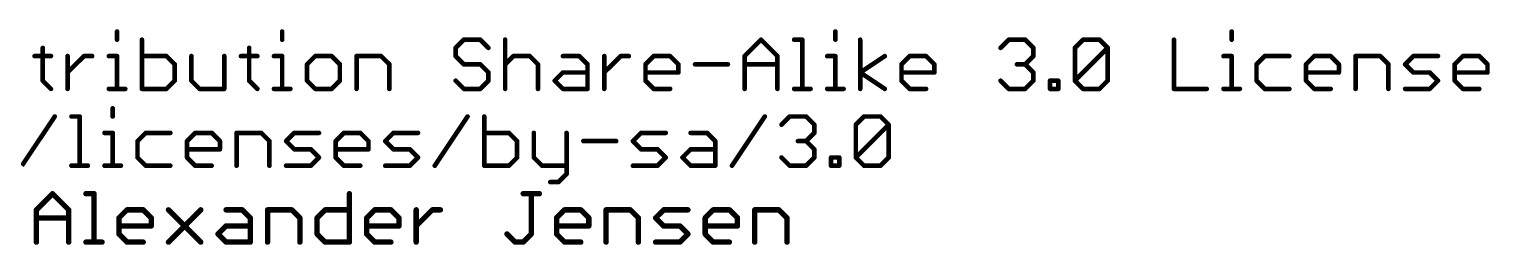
# Model space of a CAD drawing. Extents: x -43 to 64, y -8 to 16.
# Drawn here: x 15.66 to 63.93, y -7.62 to -0.49 of the extents above; entities that cross this region are included whole.
import ezdxf

# ---------------------------------------------------------------- set-up
doc = ezdxf.new("R2010")
doc.units = 0
doc.layers.add('27', color=253, linetype='CONTINUOUS')
doc.layers.add('48', color=253, linetype='CONTINUOUS')

msp = doc.modelspace()

# ---------------------------------------------------------------- linework, layer by layer
at = {"layer": '27', "const_width": 0.1524}
for points in [[(18.5607, -0.5656), (18.5607, -0.8368)], [(19.381, -0.8368), (19.381, -2.4638)], [(24.0179, -0.5656), (24.0179, -0.8368)], [(30.0208, -0.8368), (29.7497, -1.108)], [(30.5631, -0.8368), (30.0208, -0.8368)], [(30.8343, -1.108), (30.5631, -0.8368)], [(31.3868, -0.8368), (31.3868, -2.4638)], [(39.2997, -1.3791), (39.8421, -0.8368)], [(39.8421, -0.8368), (40.3844, -1.3791)], [(40.9369, -0.8368), (41.2081, -0.8368)], [(41.2081, -0.8368), (41.2081, -2.4638)], [(42.2995, -0.5656), (42.2995, -0.8368)], [(43.1198, -2.4638), (43.1198, -0.8368)], [(47.7584, -1.108), (48.0295, -0.8368)], [(48.0295, -0.8368), (48.5719, -0.8368)], [(48.5719, -0.8368), (48.843, -1.108)], [(50.2141, -1.108), (50.4853, -0.8368)], [(50.4853, -0.8368), (51.0276, -0.8368)], [(51.0276, -0.8368), (51.2988, -1.108)], [(53.4884, -0.8368), (53.4884, -2.4638)], [(55.3967, -0.5656), (55.3967, -0.8368)], [(15.8338, -1.3791), (16.3762, -1.3791)], [(16.105, -1.108), (16.105, -2.1926)], [(16.9253, -2.4638), (16.9253, -1.3791)], [(16.9253, -1.9215), (17.4676, -1.3791)], [(17.4676, -1.3791), (17.7388, -1.3791)], [(18.2896, -1.3791), (18.5607, -1.3791)], [(18.5607, -1.3791), (18.5607, -2.4638)], [(20.1945, -1.3791), (19.381, -1.3791)], [(20.4657, -1.6503), (20.1945, -1.3791)], [(21.0182, -1.3791), (21.0182, -2.1926)], [(22.1028, -2.4638), (22.1028, -1.3791)], [(22.6553, -1.3791), (23.1976, -1.3791)], [(22.9265, -1.108), (22.9265, -2.1926)], [(23.7467, -1.3791), (24.0179, -1.3791)], [(24.0179, -1.3791), (24.0179, -2.4638)], [(25.1093, -1.3791), (24.8382, -1.6503)], [(25.6517, -1.3791), (25.1093, -1.3791)], [(25.9228, -1.6503), (25.6517, -1.3791)], [(26.4753, -2.4638), (26.4753, -1.3791)], [(26.4753, -1.3791), (27.2888, -1.3791)], [(27.2888, -1.3791), (27.56, -1.6503)], [(29.7497, -1.108), (29.7497, -1.3791)], [(29.7497, -1.3791), (30.0208, -1.6503)], [(31.3868, -1.6503), (31.658, -1.3791)], [(31.658, -1.3791), (32.2003, -1.3791)], [(32.2003, -1.3791), (32.4715, -1.6503)], [(33.2951, -1.3791), (33.8375, -1.3791)], [(33.8375, -1.3791), (34.1086, -1.6503)], [(34.6611, -2.4638), (34.6611, -1.3791)], [(34.6611, -1.9215), (35.2035, -1.3791)], [(35.2035, -1.3791), (35.4746, -1.3791)], [(36.0254, -1.6503), (36.2966, -1.3791)], [(36.2966, -1.3791), (36.8389, -1.3791)], [(36.8389, -1.3791), (37.1101, -1.6503)], [(39.2997, -2.4638), (39.2997, -1.3791)], [(40.3844, -1.3791), (40.3844, -2.4638)], [(42.0283, -1.3791), (42.2995, -1.3791)], [(42.2995, -1.3791), (42.2995, -2.4638)], [(43.1198, -1.9215), (43.9333, -1.3791)], [(44.4841, -1.6503), (44.7552, -1.3791)], [(44.7552, -1.3791), (45.2976, -1.3791)], [(45.2976, -1.3791), (45.5687, -1.6503)], [(48.843, -1.3791), (48.5719, -1.6503)], [(48.843, -1.108), (48.843, -1.3791)], [(50.2141, -2.1926), (50.2141, -1.108)], [(50.2141, -2.1926), (51.2988, -1.108)], [(51.2988, -1.108), (51.2988, -2.1926)], [(55.1256, -1.3791), (55.3967, -1.3791)], [(55.3967, -1.3791), (55.3967, -2.4638)], [(56.4882, -1.3791), (56.217, -1.6503)], [(57.3017, -1.3791), (56.4882, -1.3791)], [(57.8542, -1.6503), (58.1253, -1.3791)], [(58.1253, -1.3791), (58.6677, -1.3791)], [(58.6677, -1.3791), (58.9388, -1.6503)], [(59.4913, -2.4638), (59.4913, -1.3791)], [(59.4913, -1.3791), (60.3048, -1.3791)], [(60.3048, -1.3791), (60.576, -1.6503)], [(61.1285, -1.6503), (61.3996, -1.3791)], [(61.3996, -1.3791), (62.2131, -1.3791)], [(62.7656, -1.6503), (63.0368, -1.3791)], [(63.0368, -1.3791), (63.5791, -1.3791)], [(63.5791, -1.3791), (63.8503, -1.6503)], [(20.4657, -2.1926), (20.4657, -1.6503)], [(24.8382, -1.6503), (24.8382, -2.1926)], [(25.9228, -2.1926), (25.9228, -1.6503)], [(27.56, -1.6503), (27.56, -2.4638)], [(30.0208, -1.6503), (30.5631, -1.6503)], [(30.5631, -1.6503), (30.8343, -1.9215)], [(30.8343, -1.9215), (30.8343, -2.1926)], [(32.4715, -1.6503), (32.4715, -2.4638)], [(33.024, -2.1926), (33.2951, -1.9215)], [(33.2951, -1.9215), (34.1086, -1.9215)], [(34.1086, -1.6503), (34.1086, -2.4638)], [(36.0254, -2.1926), (36.0254, -1.6503)], [(37.1101, -1.9215), (36.0254, -1.9215)], [(37.1101, -1.6503), (37.1101, -1.9215)], [(37.6626, -1.6503), (38.7472, -1.6503)], [(39.2997, -1.6503), (40.3844, -1.6503)], [(43.9333, -2.4638), (43.1198, -1.9215)], [(44.4841, -2.1926), (44.4841, -1.6503)], [(45.5687, -1.9215), (44.4841, -1.9215)], [(45.5687, -1.6503), (45.5687, -1.9215)], [(48.5719, -1.6503), (48.3007, -1.6503)], [(48.5719, -1.6503), (48.843, -1.9215)], [(48.843, -1.9215), (48.843, -2.1926)], [(56.217, -1.6503), (56.217, -2.1926)], [(57.8542, -2.1926), (57.8542, -1.6503)], [(58.9388, -1.9215), (57.8542, -1.9215)], [(58.9388, -1.6503), (58.9388, -1.9215)], [(60.576, -1.6503), (60.576, -2.4638)], [(61.3996, -1.9215), (61.1285, -1.6503)], [(61.942, -1.9215), (61.3996, -1.9215)], [(62.2131, -2.1926), (61.942, -1.9215)], [(62.7656, -2.1926), (62.7656, -1.6503)], [(63.8503, -1.9215), (62.7656, -1.9215)], [(63.8503, -1.6503), (63.8503, -1.9215)], [(16.105, -2.1926), (16.3762, -2.4638)], [(18.2896, -2.4638), (18.8319, -2.4638)], [(19.381, -2.4638), (20.1945, -2.4638)], [(20.1945, -2.4638), (20.4657, -2.1926)], [(21.0182, -2.1926), (21.2893, -2.4638)], [(21.2893, -2.4638), (22.1028, -2.4638)], [(22.9265, -2.1926), (23.1976, -2.4638)], [(23.7467, -2.4638), (24.2891, -2.4638)], [(24.8382, -2.1926), (25.1093, -2.4638)], [(25.1093, -2.4638), (25.6517, -2.4638)], [(25.6517, -2.4638), (25.9228, -2.1926)], [(30.0208, -2.4638), (29.7497, -2.1926)], [(30.5631, -2.4638), (30.0208, -2.4638)], [(30.8343, -2.1926), (30.5631, -2.4638)], [(33.2951, -2.4638), (33.024, -2.1926)], [(34.1086, -2.4638), (33.2951, -2.4638)], [(36.2966, -2.4638), (36.0254, -2.1926)], [(36.8389, -2.4638), (36.2966, -2.4638)], [(40.9369, -2.4638), (41.4792, -2.4638)], [(42.0283, -2.4638), (42.5707, -2.4638)], [(44.7552, -2.4638), (44.4841, -2.1926)], [(45.2976, -2.4638), (44.7552, -2.4638)], [(48.0295, -2.4638), (47.7584, -2.1926)], [(48.5719, -2.4638), (48.0295, -2.4638)], [(48.843, -2.1926), (48.5719, -2.4638)], [(49.3955, -2.4638), (49.3955, -2.1926)], [(49.3955, -2.1926), (49.6667, -2.1926)], [(49.6667, -2.4638), (49.3955, -2.4638)], [(49.6667, -2.1926), (49.6667, -2.4638)], [(50.4853, -2.4638), (50.2141, -2.1926)], [(51.0276, -2.4638), (50.4853, -2.4638)], [(51.2988, -2.1926), (51.0276, -2.4638)], [(53.4884, -2.4638), (54.5731, -2.4638)], [(55.1256, -2.4638), (55.6679, -2.4638)], [(56.217, -2.1926), (56.4882, -2.4638)], [(56.4882, -2.4638), (57.3017, -2.4638)], [(58.1253, -2.4638), (57.8542, -2.1926)], [(58.6677, -2.4638), (58.1253, -2.4638)], [(61.1285, -2.4638), (61.942, -2.4638)], [(61.942, -2.4638), (62.2131, -2.1926)], [(63.0368, -2.4638), (62.7656, -2.1926)], [(63.5791, -2.4638), (63.0368, -2.4638)], [(15.4165, -5.0038), (16.5012, -3.3768)], [(17.0537, -3.3768), (17.3248, -3.3768)], [(17.3248, -3.3768), (17.3248, -5.0038)], [(18.4163, -3.1056), (18.4163, -3.3768)], [(29.0595, -5.0038), (30.1441, -3.3768)], [(30.6966, -3.3768), (30.6966, -5.0038)], [(38.8824, -5.0038), (39.9671, -3.3768)], [(40.5196, -3.648), (40.7907, -3.3768)], [(40.7907, -3.3768), (41.3331, -3.3768)], [(41.3331, -3.3768), (41.6042, -3.648)], [(42.9753, -3.648), (43.2465, -3.3768)], [(43.2465, -3.3768), (43.7888, -3.3768)], [(43.7888, -3.3768), (44.06, -3.648)], [(18.1451, -3.9191), (18.4163, -3.9191)], [(18.4163, -3.9191), (18.4163, -5.0038)], [(19.5077, -3.9191), (19.2365, -4.1903)], [(20.3212, -3.9191), (19.5077, -3.9191)], [(20.8737, -4.1903), (21.1449, -3.9191)], [(21.1449, -3.9191), (21.6872, -3.9191)], [(21.6872, -3.9191), (21.9584, -4.1903)], [(22.5109, -5.0038), (22.5109, -3.9191)], [(22.5109, -3.9191), (23.3244, -3.9191)], [(23.3244, -3.9191), (23.5955, -4.1903)], [(24.148, -4.1903), (24.4192, -3.9191)], [(24.4192, -3.9191), (25.2327, -3.9191)], [(25.7852, -4.1903), (26.0563, -3.9191)], [(26.0563, -3.9191), (26.5987, -3.9191)], [(26.5987, -3.9191), (26.8698, -4.1903)], [(27.4223, -4.1903), (27.6935, -3.9191)], [(27.6935, -3.9191), (28.507, -3.9191)], [(31.5101, -3.9191), (30.6966, -3.9191)], [(31.7813, -4.1903), (31.5101, -3.9191)], [(32.3338, -3.9191), (32.3338, -4.7326)], [(33.4185, -3.9191), (33.4185, -5.275)], [(35.6081, -4.1903), (35.8793, -3.9191)], [(35.8793, -3.9191), (36.6928, -3.9191)], [(37.5164, -3.9191), (38.0588, -3.9191)], [(38.0588, -3.9191), (38.3299, -4.1903)], [(41.6042, -3.9191), (41.3331, -4.1903)], [(41.6042, -3.648), (41.6042, -3.9191)], [(42.9753, -4.7326), (42.9753, -3.648)], [(42.9753, -4.7326), (44.06, -3.648)], [(44.06, -3.648), (44.06, -4.7326)], [(19.2365, -4.1903), (19.2365, -4.7326)], [(20.8737, -4.7326), (20.8737, -4.1903)], [(21.9584, -4.1903), (21.9584, -4.4615)], [(23.5955, -4.1903), (23.5955, -5.0038)], [(24.4192, -4.4615), (24.148, -4.1903)], [(25.7852, -4.7326), (25.7852, -4.1903)], [(26.8698, -4.1903), (26.8698, -4.4615)], [(27.6935, -4.4615), (27.4223, -4.1903)], [(31.7813, -4.7326), (31.7813, -4.1903)], [(33.971, -4.1903), (35.0556, -4.1903)], [(35.8793, -4.4615), (35.6081, -4.1903)], [(38.3299, -4.1903), (38.3299, -5.0038)], [(41.3331, -4.1903), (41.0619, -4.1903)], [(41.3331, -4.1903), (41.6042, -4.4615)], [(19.2365, -4.7326), (19.5077, -5.0038)], [(21.9584, -4.4615), (20.8737, -4.4615)], [(21.1449, -5.0038), (20.8737, -4.7326)], [(24.9615, -4.4615), (24.4192, -4.4615)], [(25.2327, -4.7326), (24.9615, -4.4615)], [(24.9615, -5.0038), (25.2327, -4.7326)], [(26.8698, -4.4615), (25.7852, -4.4615)], [(26.0563, -5.0038), (25.7852, -4.7326)], [(28.2358, -4.4615), (27.6935, -4.4615)], [(28.507, -4.7326), (28.2358, -4.4615)], [(28.2358, -5.0038), (28.507, -4.7326)], [(31.5101, -5.0038), (31.7813, -4.7326)], [(32.3338, -4.7326), (32.605, -5.0038)], [(36.4216, -4.4615), (35.8793, -4.4615)], [(36.6928, -4.7326), (36.4216, -4.4615)], [(36.4216, -5.0038), (36.6928, -4.7326)], [(37.2453, -4.7326), (37.5164, -4.4615)], [(37.5164, -5.0038), (37.2453, -4.7326)], [(37.5164, -4.4615), (38.3299, -4.4615)], [(40.7907, -5.0038), (40.5196, -4.7326)], [(41.6042, -4.7326), (41.3331, -5.0038)], [(41.6042, -4.4615), (41.6042, -4.7326)], [(42.1567, -5.0038), (42.1567, -4.7326)], [(42.1567, -4.7326), (42.4279, -4.7326)], [(42.4279, -4.7326), (42.4279, -5.0038)], [(43.2465, -5.0038), (42.9753, -4.7326)], [(44.06, -4.7326), (43.7888, -5.0038)], [(17.0537, -5.0038), (17.596, -5.0038)], [(18.1451, -5.0038), (18.6874, -5.0038)], [(19.5077, -5.0038), (20.3212, -5.0038)], [(21.6872, -5.0038), (21.1449, -5.0038)], [(24.148, -5.0038), (24.9615, -5.0038)], [(26.5987, -5.0038), (26.0563, -5.0038)], [(27.4223, -5.0038), (28.2358, -5.0038)], [(30.6966, -5.0038), (31.5101, -5.0038)], [(32.605, -5.0038), (33.4185, -5.0038)], [(33.4185, -5.275), (33.1473, -5.5461)], [(35.6081, -5.0038), (36.4216, -5.0038)], [(38.3299, -5.0038), (37.5164, -5.0038)], [(41.3331, -5.0038), (40.7907, -5.0038)], [(42.4279, -5.0038), (42.1567, -5.0038)], [(43.7888, -5.0038), (43.2465, -5.0038)], [(33.1473, -5.5461), (32.8761, -5.5461)]]:
    msp.add_lwpolyline(points, dxfattribs=at)
at = {"layer": '27', "const_width": 0.0762}
for points in [[(18.5988, -0.5656, 1), (18.5226, -0.5656)], [(18.5226, -0.8368, 1), (18.5988, -0.8368)], [(19.4191, -0.8368, 1), (19.3429, -0.8368)], [(24.056, -0.5656, 1), (23.9798, -0.5656)], [(23.9798, -0.8368, 1), (24.056, -0.8368)], [(30.0208, -0.7987, 1), (30.0208, -0.8749)], [(30.0478, -0.8638, 1), (29.9939, -0.8099)], [(30.5901, -0.8099, 1), (30.5362, -0.8638)], [(30.5631, -0.8749, 1), (30.5631, -0.7987)], [(31.4249, -0.8368, 1), (31.3487, -0.8368)], [(39.869, -0.8099, 1), (39.8151, -0.8638)], [(39.869, -0.8638, 1), (39.8151, -0.8099)], [(40.9369, -0.7987, 1), (40.9369, -0.8749)], [(41.2462, -0.8368, 1), (41.17, -0.8368)], [(41.2081, -0.8749, 1), (41.2081, -0.7987)], [(42.3376, -0.5656, 1), (42.2614, -0.5656)], [(42.2614, -0.8368, 1), (42.3376, -0.8368)], [(43.1579, -0.8368, 1), (43.0817, -0.8368)], [(48.0295, -0.7987, 1), (48.0295, -0.8749)], [(48.0565, -0.8638, 1), (48.0026, -0.8099)], [(48.5988, -0.8099, 1), (48.5449, -0.8638)], [(48.5719, -0.8749, 1), (48.5719, -0.7987)], [(50.4853, -0.7987, 1), (50.4853, -0.8749)], [(50.5122, -0.8638, 1), (50.4583, -0.8099)], [(51.0545, -0.8099, 1), (51.0007, -0.8638)], [(51.0276, -0.8749, 1), (51.0276, -0.7987)], [(53.5265, -0.8368, 1), (53.4503, -0.8368)], [(55.4348, -0.5656, 1), (55.3586, -0.5656)], [(55.3586, -0.8368, 1), (55.4348, -0.8368)], [(15.8338, -1.341, 1), (15.8338, -1.4172)], [(16.1431, -1.108, 1), (16.0669, -1.108)], [(16.3762, -1.4172, 1), (16.3762, -1.341)], [(16.9634, -1.3791, 1), (16.8872, -1.3791)], [(17.4676, -1.341, 1), (17.4676, -1.4172)], [(17.4945, -1.4061, 1), (17.4406, -1.3522)], [(17.7388, -1.4172, 1), (17.7388, -1.341)], [(18.2896, -1.341, 1), (18.2896, -1.4172)], [(18.5988, -1.3791, 1), (18.5226, -1.3791)], [(18.5607, -1.4172, 1), (18.5607, -1.341)], [(19.381, -1.341, 1), (19.381, -1.4172)], [(20.2214, -1.3522, 1), (20.1675, -1.4061)], [(20.1945, -1.4172, 1), (20.1945, -1.341)], [(21.0563, -1.3791, 1), (20.9801, -1.3791)], [(22.1409, -1.3791, 1), (22.0647, -1.3791)], [(22.6553, -1.341, 1), (22.6553, -1.4172)], [(22.9646, -1.108, 1), (22.8884, -1.108)], [(23.1976, -1.4172, 1), (23.1976, -1.341)], [(23.7467, -1.341, 1), (23.7467, -1.4172)], [(24.056, -1.3791, 1), (23.9798, -1.3791)], [(24.0179, -1.4172, 1), (24.0179, -1.341)], [(25.1093, -1.341, 1), (25.1093, -1.4172)], [(25.1363, -1.4061, 1), (25.0824, -1.3522)], [(25.6786, -1.3522, 1), (25.6247, -1.4061)], [(25.6517, -1.4172, 1), (25.6517, -1.341)], [(26.5134, -1.3791, 1), (26.4372, -1.3791)], [(26.4753, -1.341, 1), (26.4753, -1.4172)], [(27.3158, -1.3522, 1), (27.2619, -1.4061)], [(27.2888, -1.4172, 1), (27.2888, -1.341)], [(29.7227, -1.081, 1), (29.7766, -1.1349)], [(29.7766, -1.3522, 1), (29.7227, -1.4061)], [(29.7878, -1.108, 1), (29.7116, -1.108)], [(29.7116, -1.3791, 1), (29.7878, -1.3791)], [(30.8074, -1.1349, 1), (30.8613, -1.081)], [(31.658, -1.341, 1), (31.658, -1.4172)], [(31.6849, -1.4061, 1), (31.631, -1.3522)], [(32.2272, -1.3522, 1), (32.1734, -1.4061)], [(32.2003, -1.4172, 1), (32.2003, -1.341)], [(33.2951, -1.341, 1), (33.2951, -1.4172)], [(33.8644, -1.3522, 1), (33.8105, -1.4061)], [(33.8375, -1.4172, 1), (33.8375, -1.341)], [(34.6992, -1.3791, 1), (34.623, -1.3791)], [(35.2035, -1.341, 1), (35.2035, -1.4172)], [(35.2304, -1.4061, 1), (35.1765, -1.3522)], [(35.4746, -1.4172, 1), (35.4746, -1.341)], [(36.2966, -1.341, 1), (36.2966, -1.4172)], [(36.3235, -1.4061, 1), (36.2696, -1.3522)], [(36.8659, -1.3522, 1), (36.812, -1.4061)], [(36.8389, -1.4172, 1), (36.8389, -1.341)], [(39.3378, -1.3791, 1), (39.2616, -1.3791)], [(39.2728, -1.3522, 1), (39.3267, -1.4061)], [(40.4225, -1.3791, 1), (40.3463, -1.3791)], [(40.3574, -1.4061, 1), (40.4113, -1.3522)], [(42.0283, -1.341, 1), (42.0283, -1.4172)], [(42.3376, -1.3791, 1), (42.2614, -1.3791)], [(42.2995, -1.4172, 1), (42.2995, -1.341)], [(43.9544, -1.4108, 1), (43.9121, -1.3474)], [(44.7552, -1.341, 1), (44.7552, -1.4172)], [(44.7822, -1.4061, 1), (44.7283, -1.3522)], [(45.3245, -1.3522, 1), (45.2706, -1.4061)], [(45.2976, -1.4172, 1), (45.2976, -1.341)], [(47.7314, -1.081, 1), (47.7853, -1.1349)], [(48.8811, -1.108, 1), (48.8049, -1.108)], [(48.8049, -1.3791, 1), (48.8811, -1.3791)], [(48.8161, -1.1349, 1), (48.87, -1.081)], [(48.87, -1.4061, 1), (48.8161, -1.3522)], [(50.2522, -1.108, 1), (50.176, -1.108)], [(50.1872, -1.081, 1), (50.241, -1.1349)], [(51.3369, -1.108, 1), (51.2607, -1.108)], [(51.3257, -1.1349, 1), (51.2718, -1.081)], [(51.2718, -1.1349, 1), (51.3257, -1.081)], [(55.1256, -1.341, 1), (55.1256, -1.4172)], [(55.4348, -1.3791, 1), (55.3586, -1.3791)], [(55.3967, -1.4172, 1), (55.3967, -1.341)], [(56.4882, -1.341, 1), (56.4882, -1.4172)], [(56.5151, -1.4061, 1), (56.4612, -1.3522)], [(57.3017, -1.4172, 1), (57.3017, -1.341)], [(58.1253, -1.341, 1), (58.1253, -1.4172)], [(58.1523, -1.4061, 1), (58.0984, -1.3522)], [(58.6946, -1.3522, 1), (58.6407, -1.4061)], [(58.6677, -1.4172, 1), (58.6677, -1.341)], [(59.5294, -1.3791, 1), (59.4532, -1.3791)], [(59.4913, -1.341, 1), (59.4913, -1.4172)], [(60.3318, -1.3522, 1), (60.2779, -1.4061)], [(60.3048, -1.4172, 1), (60.3048, -1.341)], [(61.3996, -1.341, 1), (61.3996, -1.4172)], [(61.4266, -1.4061, 1), (61.3727, -1.3522)], [(62.2131, -1.4172, 1), (62.2131, -1.341)], [(63.0368, -1.341, 1), (63.0368, -1.4172)], [(63.0637, -1.4061, 1), (63.0099, -1.3522)], [(63.6061, -1.3522, 1), (63.5522, -1.4061)], [(63.5791, -1.4172, 1), (63.5791, -1.341)], [(16.8983, -1.8945, 1), (16.9522, -1.9484)], [(20.5038, -1.6503, 1), (20.4276, -1.6503)], [(20.4387, -1.6772, 1), (20.4926, -1.6234)], [(24.8763, -1.6503, 1), (24.8001, -1.6503)], [(24.8112, -1.6234, 1), (24.8651, -1.6772)], [(25.9609, -1.6503, 1), (25.8847, -1.6503)], [(25.8959, -1.6772, 1), (25.9498, -1.6234)], [(27.5981, -1.6503, 1), (27.5219, -1.6503)], [(27.5331, -1.6772, 1), (27.5869, -1.6234)], [(30.0208, -1.6122, 1), (30.0208, -1.6884)], [(29.9939, -1.6772, 1), (30.0478, -1.6234)], [(30.5901, -1.6234, 1), (30.5362, -1.6772)], [(30.5631, -1.6884, 1), (30.5631, -1.6122)], [(30.8724, -1.9215, 1), (30.7962, -1.9215)], [(30.8074, -1.9484, 1), (30.8613, -1.8945)], [(31.3599, -1.6234, 1), (31.4138, -1.6772)], [(32.5096, -1.6503, 1), (32.4334, -1.6503)], [(32.4445, -1.6772, 1), (32.4984, -1.6234)], [(33.2951, -1.8834, 1), (33.2951, -1.9596)], [(33.3221, -1.9484, 1), (33.2682, -1.8945)], [(34.1467, -1.6503, 1), (34.0705, -1.6503)], [(34.0817, -1.6772, 1), (34.1356, -1.6234)], [(34.1086, -1.9596, 1), (34.1086, -1.8834)], [(34.6342, -1.8945, 1), (34.6881, -1.9484)], [(36.0635, -1.6503, 1), (35.9873, -1.6503)], [(36.0254, -1.8834, 1), (36.0254, -1.9596)], [(35.9985, -1.6234, 1), (36.0524, -1.6772)], [(37.1482, -1.6503, 1), (37.072, -1.6503)], [(37.072, -1.9215, 1), (37.1482, -1.9215)], [(37.0831, -1.6772, 1), (37.137, -1.6234)], [(37.1101, -1.9596, 1), (37.1101, -1.8834)], [(37.6626, -1.6122, 1), (37.6626, -1.6884)], [(38.7472, -1.6884, 1), (38.7472, -1.6122)], [(39.2997, -1.6122, 1), (39.2997, -1.6884)], [(40.3844, -1.6884, 1), (40.3844, -1.6122)], [(43.1409, -1.8898, 1), (43.0986, -1.9532)], [(43.0986, -1.8898, 1), (43.1409, -1.9532)], [(44.5222, -1.6503, 1), (44.446, -1.6503)], [(44.4571, -1.6234, 1), (44.511, -1.6772)], [(44.4841, -1.8834, 1), (44.4841, -1.9596)], [(45.6068, -1.6503, 1), (45.5306, -1.6503)], [(45.5306, -1.9215, 1), (45.6068, -1.9215)], [(45.5418, -1.6772, 1), (45.5957, -1.6234)], [(45.5687, -1.9596, 1), (45.5687, -1.8834)], [(48.3007, -1.6122, 1), (48.3007, -1.6884)], [(48.5988, -1.6234, 1), (48.5449, -1.6772)], [(48.5449, -1.6234, 1), (48.5988, -1.6772)], [(48.5719, -1.6884, 1), (48.5719, -1.6122)], [(48.8811, -1.9215, 1), (48.8049, -1.9215)], [(48.8161, -1.9484, 1), (48.87, -1.8945)], [(56.2551, -1.6503, 1), (56.1789, -1.6503)], [(56.1901, -1.6234, 1), (56.244, -1.6772)], [(57.8923, -1.6503, 1), (57.8161, -1.6503)], [(57.8272, -1.6234, 1), (57.8811, -1.6772)], [(57.8542, -1.8834, 1), (57.8542, -1.9596)], [(58.9769, -1.6503, 1), (58.9007, -1.6503)], [(58.9007, -1.9215, 1), (58.9769, -1.9215)], [(58.9119, -1.6772, 1), (58.9658, -1.6234)], [(58.9388, -1.9596, 1), (58.9388, -1.8834)], [(60.6141, -1.6503, 1), (60.5379, -1.6503)], [(60.549, -1.6772, 1), (60.6029, -1.6234)], [(61.1554, -1.6234, 1), (61.1015, -1.6772)], [(61.1015, -1.6234, 1), (61.1554, -1.6772)], [(61.3996, -1.8834, 1), (61.3996, -1.9596)], [(61.3727, -1.9484, 1), (61.4266, -1.8945)], [(61.9689, -1.8945, 1), (61.915, -1.9484)], [(61.942, -1.9596, 1), (61.942, -1.8834)], [(62.8037, -1.6503, 1), (62.7275, -1.6503)], [(62.7656, -1.8834, 1), (62.7656, -1.9596)], [(62.7387, -1.6234, 1), (62.7926, -1.6772)], [(63.8884, -1.6503, 1), (63.8122, -1.6503)], [(63.8122, -1.9215, 1), (63.8884, -1.9215)], [(63.8234, -1.6772, 1), (63.8772, -1.6234)], [(63.8503, -1.9596, 1), (63.8503, -1.8834)], [(16.1319, -2.1657, 1), (16.078, -2.2196)], [(16.0669, -2.1926, 1), (16.1431, -2.1926)], [(16.3492, -2.4907, 1), (16.4031, -2.4369)], [(18.2896, -2.4257, 1), (18.2896, -2.5019)], [(18.8319, -2.5019, 1), (18.8319, -2.4257)], [(19.381, -2.4257, 1), (19.381, -2.5019)], [(20.1676, -2.4369, 1), (20.2214, -2.4907)], [(20.1945, -2.5019, 1), (20.1945, -2.4257)], [(20.4276, -2.1926, 1), (20.5038, -2.1926)], [(20.4926, -2.2196, 1), (20.4387, -2.1657)], [(21.0451, -2.1657, 1), (20.9912, -2.2196)], [(20.9801, -2.1926, 1), (21.0563, -2.1926)], [(21.2893, -2.4257, 1), (21.2893, -2.5019)], [(21.2624, -2.4907, 1), (21.3163, -2.4369)], [(22.1028, -2.5019, 1), (22.1028, -2.4257)], [(22.9534, -2.1657, 1), (22.8995, -2.2196)], [(22.8884, -2.1926, 1), (22.9646, -2.1926)], [(23.1707, -2.4907, 1), (23.2246, -2.4369)], [(23.7467, -2.4257, 1), (23.7467, -2.5019)], [(24.2891, -2.5019, 1), (24.2891, -2.4257)], [(24.8651, -2.1657, 1), (24.8112, -2.2196)], [(24.8001, -2.1926, 1), (24.8763, -2.1926)], [(25.1093, -2.4257, 1), (25.1093, -2.5019)], [(25.0824, -2.4907, 1), (25.1363, -2.4369)], [(25.6247, -2.4369, 1), (25.6786, -2.4907)], [(25.6517, -2.5019, 1), (25.6517, -2.4257)], [(25.8847, -2.1926, 1), (25.9609, -2.1926)], [(25.9498, -2.2196, 1), (25.8959, -2.1657)], [(29.7766, -2.1657, 1), (29.7227, -2.2196)], [(30.0208, -2.4257, 1), (30.0208, -2.5019)], [(29.9939, -2.4907, 1), (30.0478, -2.4369)], [(30.5362, -2.4369, 1), (30.5901, -2.4907)], [(30.5631, -2.5019, 1), (30.5631, -2.4257)], [(30.7962, -2.1926, 1), (30.8724, -2.1926)], [(30.8613, -2.2196, 1), (30.8074, -2.1657)], [(33.0509, -2.1657, 1), (32.997, -2.2196)], [(32.997, -2.1657, 1), (33.0509, -2.2196)], [(33.2951, -2.4257, 1), (33.2951, -2.5019)], [(33.2682, -2.4907, 1), (33.3221, -2.4369)], [(34.1086, -2.5019, 1), (34.1086, -2.4257)], [(36.0524, -2.1657, 1), (35.9985, -2.2196)], [(35.9873, -2.1926, 1), (36.0635, -2.1926)], [(36.2966, -2.4257, 1), (36.2966, -2.5019)], [(36.2696, -2.4907, 1), (36.3235, -2.4369)], [(36.8389, -2.5019, 1), (36.8389, -2.4257)], [(40.9369, -2.4257, 1), (40.9369, -2.5019)], [(41.4792, -2.5019, 1), (41.4792, -2.4257)], [(42.0283, -2.4257, 1), (42.0283, -2.5019)], [(42.5707, -2.5019, 1), (42.5707, -2.4257)], [(43.9121, -2.4955, 1), (43.9544, -2.4321)], [(44.511, -2.1657, 1), (44.4571, -2.2196)], [(44.446, -2.1926, 1), (44.5222, -2.1926)], [(44.7552, -2.4257, 1), (44.7552, -2.5019)], [(44.7283, -2.4907, 1), (44.7822, -2.4369)], [(45.2976, -2.5019, 1), (45.2976, -2.4257)], [(47.7853, -2.1657, 1), (47.7314, -2.2196)], [(48.0295, -2.4257, 1), (48.0295, -2.5019)], [(48.0026, -2.4907, 1), (48.0565, -2.4369)], [(48.5449, -2.4369, 1), (48.5988, -2.4907)], [(48.5719, -2.5019, 1), (48.5719, -2.4257)], [(48.8049, -2.1926, 1), (48.8811, -2.1926)], [(48.87, -2.2196, 1), (48.8161, -2.1657)], [(49.4336, -2.1926, 1), (49.3574, -2.1926)], [(49.3955, -2.1545, 1), (49.3955, -2.2307)], [(49.3955, -2.4257, 1), (49.3955, -2.5019)], [(49.7048, -2.1926, 1), (49.6286, -2.1926)], [(49.6667, -2.2307, 1), (49.6667, -2.1545)], [(49.6667, -2.5019, 1), (49.6667, -2.4257)], [(50.241, -2.1657, 1), (50.1872, -2.2196)], [(50.1872, -2.1657, 1), (50.241, -2.2196)], [(50.176, -2.1926, 1), (50.2522, -2.1926)], [(50.4853, -2.4257, 1), (50.4853, -2.5019)], [(50.4583, -2.4907, 1), (50.5122, -2.4369)], [(51.0007, -2.4369, 1), (51.0545, -2.4907)], [(51.0276, -2.5019, 1), (51.0276, -2.4257)], [(51.2607, -2.1926, 1), (51.3369, -2.1926)], [(51.3257, -2.2196, 1), (51.2718, -2.1657)], [(53.4884, -2.4257, 1), (53.4884, -2.5019)], [(54.5731, -2.5019, 1), (54.5731, -2.4257)], [(55.1256, -2.4257, 1), (55.1256, -2.5019)], [(55.6679, -2.5019, 1), (55.6679, -2.4257)], [(56.244, -2.1657, 1), (56.1901, -2.2196)], [(56.1789, -2.1926, 1), (56.2551, -2.1926)], [(56.4882, -2.4257, 1), (56.4882, -2.5019)], [(56.4612, -2.4907, 1), (56.5151, -2.4369)], [(57.3017, -2.5019, 1), (57.3017, -2.4257)], [(57.8811, -2.1657, 1), (57.8272, -2.2196)], [(57.8161, -2.1926, 1), (57.8923, -2.1926)], [(58.1253, -2.4257, 1), (58.1253, -2.5019)], [(58.0984, -2.4907, 1), (58.1523, -2.4369)], [(58.6677, -2.5019, 1), (58.6677, -2.4257)], [(61.1285, -2.4257, 1), (61.1285, -2.5019)], [(61.915, -2.4369, 1), (61.9689, -2.4907)], [(61.942, -2.5019, 1), (61.942, -2.4257)], [(62.2401, -2.2196, 1), (62.1862, -2.1657)], [(62.1862, -2.2196, 1), (62.2401, -2.1657)], [(62.7926, -2.1657, 1), (62.7387, -2.2196)], [(62.7275, -2.1926, 1), (62.8037, -2.1926)], [(63.0368, -2.4257, 1), (63.0368, -2.5019)], [(63.0099, -2.4907, 1), (63.0637, -2.4369)], [(63.5791, -2.5019, 1), (63.5791, -2.4257)], [(16.8872, -2.4638, 1), (16.9634, -2.4638)], [(18.5226, -2.4638, 1), (18.5988, -2.4638)], [(19.3429, -2.4638, 1), (19.4191, -2.4638)], [(22.0647, -2.4638, 1), (22.1409, -2.4638)], [(23.9798, -2.4638, 1), (24.056, -2.4638)], [(26.4372, -2.4638, 1), (26.5134, -2.4638)], [(27.5219, -2.4638, 1), (27.5981, -2.4638)], [(31.3487, -2.4638, 1), (31.4249, -2.4638)], [(32.4334, -2.4638, 1), (32.5096, -2.4638)], [(34.0705, -2.4638, 1), (34.1467, -2.4638)], [(34.623, -2.4638, 1), (34.6992, -2.4638)], [(39.2616, -2.4638, 1), (39.3378, -2.4638)], [(40.3463, -2.4638, 1), (40.4225, -2.4638)], [(41.17, -2.4638, 1), (41.2462, -2.4638)], [(42.2614, -2.4638, 1), (42.3376, -2.4638)], [(43.0817, -2.4638, 1), (43.1579, -2.4638)], [(49.3574, -2.4638, 1), (49.4336, -2.4638)], [(49.6286, -2.4638, 1), (49.7048, -2.4638)], [(53.4503, -2.4638, 1), (53.5265, -2.4638)], [(55.3586, -2.4638, 1), (55.4348, -2.4638)], [(59.4532, -2.4638, 1), (59.5294, -2.4638)], [(60.5379, -2.4638, 1), (60.6141, -2.4638)], [(16.5329, -3.3979, 1), (16.4695, -3.3557)], [(17.0537, -3.3387, 1), (17.0537, -3.4149)], [(17.3629, -3.3768, 1), (17.2867, -3.3768)], [(17.3248, -3.4149, 1), (17.3248, -3.3387)], [(18.4544, -3.1056, 1), (18.3782, -3.1056)], [(18.3782, -3.3768, 1), (18.4544, -3.3768)], [(30.1758, -3.3979, 1), (30.1124, -3.3557)], [(30.7347, -3.3768, 1), (30.6585, -3.3768)], [(39.9988, -3.3979, 1), (39.9354, -3.3557)], [(40.7907, -3.3387, 1), (40.7907, -3.4149)], [(40.8177, -3.4038, 1), (40.7638, -3.3499)], [(41.36, -3.3499, 1), (41.3061, -3.4038)], [(41.3331, -3.4149, 1), (41.3331, -3.3387)], [(43.2465, -3.3387, 1), (43.2465, -3.4149)], [(43.2734, -3.4038, 1), (43.2195, -3.3499)], [(43.8157, -3.3499, 1), (43.7619, -3.4038)], [(43.7888, -3.4149, 1), (43.7888, -3.3387)], [(18.1451, -3.881, 1), (18.1451, -3.9572)], [(18.4544, -3.9191, 1), (18.3782, -3.9191)], [(18.4163, -3.9572, 1), (18.4163, -3.881)], [(19.5077, -3.881, 1), (19.5077, -3.9572)], [(19.5346, -3.9461, 1), (19.4808, -3.8922)], [(20.3212, -3.9572, 1), (20.3212, -3.881)], [(21.1449, -3.881, 1), (21.1449, -3.9572)], [(21.1718, -3.9461, 1), (21.1179, -3.8922)], [(21.7141, -3.8922, 1), (21.6603, -3.9461)], [(21.6872, -3.9572, 1), (21.6872, -3.881)], [(22.549, -3.9191, 1), (22.4728, -3.9191)], [(22.5109, -3.881, 1), (22.5109, -3.9572)], [(23.3513, -3.8922, 1), (23.2974, -3.9461)], [(23.3244, -3.9572, 1), (23.3244, -3.881)], [(24.4192, -3.881, 1), (24.4192, -3.9572)], [(24.4461, -3.9461, 1), (24.3922, -3.8922)], [(25.2327, -3.9572, 1), (25.2327, -3.881)], [(26.0563, -3.881, 1), (26.0563, -3.9572)], [(26.0833, -3.9461, 1), (26.0294, -3.8922)], [(26.6256, -3.8922, 1), (26.5717, -3.9461)], [(26.5987, -3.9572, 1), (26.5987, -3.881)], [(27.6935, -3.881, 1), (27.6935, -3.9572)], [(27.7204, -3.9461, 1), (27.6665, -3.8922)], [(28.507, -3.9572, 1), (28.507, -3.881)], [(30.6966, -3.881, 1), (30.6966, -3.9572)], [(31.5371, -3.8922, 1), (31.4832, -3.9461)], [(31.5101, -3.9572, 1), (31.5101, -3.881)], [(32.3719, -3.9191, 1), (32.2957, -3.9191)], [(33.4566, -3.9191, 1), (33.3804, -3.9191)], [(35.8793, -3.881, 1), (35.8793, -3.9572)], [(35.9062, -3.9461, 1), (35.8523, -3.8922)], [(36.6928, -3.9572, 1), (36.6928, -3.881)], [(37.5164, -3.881, 1), (37.5164, -3.9572)], [(38.0857, -3.8922, 1), (38.0318, -3.9461)], [(38.0588, -3.9572, 1), (38.0588, -3.881)], [(40.4926, -3.621, 1), (40.5465, -3.6749)], [(41.6423, -3.648, 1), (41.5661, -3.648)], [(41.5773, -3.6749, 1), (41.6312, -3.621)], [(41.6312, -3.9461, 1), (41.5773, -3.8922)], [(43.0134, -3.648, 1), (42.9372, -3.648)], [(42.9484, -3.621, 1), (43.0023, -3.6749)], [(44.0981, -3.648, 1), (44.0219, -3.648)], [(44.0869, -3.6749, 1), (44.033, -3.621)], [(44.033, -3.6749, 1), (44.0869, -3.621)], [(19.2746, -4.1903, 1), (19.1984, -4.1903)], [(19.2096, -4.1634, 1), (19.2635, -4.2172)], [(20.9118, -4.1903, 1), (20.8356, -4.1903)], [(20.8468, -4.1634, 1), (20.9006, -4.2172)], [(21.9965, -4.1903, 1), (21.9203, -4.1903)], [(21.9314, -4.2172, 1), (21.9853, -4.1634)], [(23.6336, -4.1903, 1), (23.5574, -4.1903)], [(23.5686, -4.2172, 1), (23.6225, -4.1634)], [(24.175, -4.1634, 1), (24.1211, -4.2172)], [(24.1211, -4.1634, 1), (24.175, -4.2172)], [(25.8233, -4.1903, 1), (25.7471, -4.1903)], [(25.7582, -4.1634, 1), (25.8121, -4.2172)], [(26.9079, -4.1903, 1), (26.8317, -4.1903)], [(26.8429, -4.2172, 1), (26.8968, -4.1634)], [(27.4493, -4.1634, 1), (27.3954, -4.2172)], [(27.3954, -4.1634, 1), (27.4493, -4.2172)], [(31.8194, -4.1903, 1), (31.7432, -4.1903)], [(31.7544, -4.2172, 1), (31.8082, -4.1634)], [(33.971, -4.1522, 1), (33.971, -4.2284)], [(35.0556, -4.2284, 1), (35.0556, -4.1522)], [(35.635, -4.1634, 1), (35.5812, -4.2172)], [(35.5812, -4.1634, 1), (35.635, -4.2172)], [(38.368, -4.1903, 1), (38.2918, -4.1903)], [(38.303, -4.2172, 1), (38.3569, -4.1634)], [(41.0619, -4.1522, 1), (41.0619, -4.2284)], [(41.36, -4.1634, 1), (41.3061, -4.2172)], [(41.3061, -4.1634, 1), (41.36, -4.2172)], [(41.3331, -4.2284, 1), (41.3331, -4.1522)], [(41.5661, -3.9191, 1), (41.6423, -3.9191)], [(19.2635, -4.7057, 1), (19.2096, -4.7596)], [(19.1984, -4.7326, 1), (19.2746, -4.7326)], [(20.8737, -4.4234, 1), (20.8737, -4.4996)], [(20.9006, -4.7057, 1), (20.8468, -4.7596)], [(20.8356, -4.7326, 1), (20.9118, -4.7326)], [(21.9203, -4.4615, 1), (21.9965, -4.4615)], [(21.9584, -4.4996, 1), (21.9584, -4.4234)], [(24.4192, -4.4234, 1), (24.4192, -4.4996)], [(24.3922, -4.4884, 1), (24.4461, -4.4345)], [(24.9884, -4.4345, 1), (24.9346, -4.4884)], [(24.9615, -4.4996, 1), (24.9615, -4.4234)], [(25.2596, -4.7596, 1), (25.2057, -4.7057)], [(25.2057, -4.7596, 1), (25.2596, -4.7057)], [(25.8121, -4.7057, 1), (25.7582, -4.7596)], [(25.7852, -4.4234, 1), (25.7852, -4.4996)], [(25.7471, -4.7326, 1), (25.8233, -4.7326)], [(26.8317, -4.4615, 1), (26.9079, -4.4615)], [(26.8698, -4.4996, 1), (26.8698, -4.4234)], [(27.6935, -4.4234, 1), (27.6935, -4.4996)], [(27.6665, -4.4884, 1), (27.7204, -4.4345)], [(28.2628, -4.4345, 1), (28.2089, -4.4884)], [(28.2358, -4.4996, 1), (28.2358, -4.4234)], [(28.5339, -4.7596, 1), (28.48, -4.7057)], [(28.48, -4.7596, 1), (28.5339, -4.7057)], [(31.7432, -4.7326, 1), (31.8194, -4.7326)], [(31.8082, -4.7596, 1), (31.7544, -4.7057)], [(32.3607, -4.7057, 1), (32.3069, -4.7596)], [(32.2957, -4.7326, 1), (32.3719, -4.7326)], [(35.8793, -4.4234, 1), (35.8793, -4.4996)], [(35.8523, -4.4884, 1), (35.9062, -4.4345)], [(36.4485, -4.4345, 1), (36.3947, -4.4884)], [(36.4216, -4.4996, 1), (36.4216, -4.4234)], [(36.7197, -4.7596, 1), (36.6658, -4.7057)], [(36.6658, -4.7596, 1), (36.7197, -4.7057)], [(37.2722, -4.7057, 1), (37.2183, -4.7596)], [(37.2183, -4.7057, 1), (37.2722, -4.7596)], [(37.5164, -4.4234, 1), (37.5164, -4.4996)], [(37.5434, -4.4884, 1), (37.4895, -4.4345)], [(38.3299, -4.4996, 1), (38.3299, -4.4234)], [(40.5465, -4.7057, 1), (40.4926, -4.7596)], [(41.6423, -4.4615, 1), (41.5661, -4.4615)], [(41.5661, -4.7326, 1), (41.6423, -4.7326)], [(41.5773, -4.4884, 1), (41.6312, -4.4345)], [(41.6312, -4.7596, 1), (41.5773, -4.7057)], [(42.1948, -4.7326, 1), (42.1186, -4.7326)], [(42.1567, -4.6945, 1), (42.1567, -4.7707)], [(42.466, -4.7326, 1), (42.3898, -4.7326)], [(42.4279, -4.7707, 1), (42.4279, -4.6945)], [(43.0023, -4.7057, 1), (42.9484, -4.7596)], [(42.9484, -4.7057, 1), (43.0023, -4.7596)], [(42.9372, -4.7326, 1), (43.0134, -4.7326)], [(44.0219, -4.7326, 1), (44.0981, -4.7326)], [(44.0869, -4.7596, 1), (44.033, -4.7057)], [(17.0537, -4.9657, 1), (17.0537, -5.0419)], [(17.2867, -5.0038, 1), (17.3629, -5.0038)], [(17.596, -5.0419, 1), (17.596, -4.9657)], [(18.1451, -4.9657, 1), (18.1451, -5.0419)], [(18.3782, -5.0038, 1), (18.4544, -5.0038)], [(18.6874, -5.0419, 1), (18.6874, -4.9657)], [(19.5077, -4.9657, 1), (19.5077, -5.0419)], [(19.4808, -5.0307, 1), (19.5346, -4.9769)], [(20.3212, -5.0419, 1), (20.3212, -4.9657)], [(21.1449, -4.9657, 1), (21.1449, -5.0419)], [(21.1179, -5.0307, 1), (21.1718, -4.9769)], [(21.6872, -5.0419, 1), (21.6872, -4.9657)], [(22.4728, -5.0038, 1), (22.549, -5.0038)], [(23.5574, -5.0038, 1), (23.6336, -5.0038)], [(24.148, -4.9657, 1), (24.148, -5.0419)], [(24.9346, -4.9769, 1), (24.9884, -5.0307)], [(24.9615, -5.0419, 1), (24.9615, -4.9657)], [(26.0563, -4.9657, 1), (26.0563, -5.0419)], [(26.0294, -5.0307, 1), (26.0833, -4.9769)], [(26.5987, -5.0419, 1), (26.5987, -4.9657)], [(27.4223, -4.9657, 1), (27.4223, -5.0419)], [(28.2089, -4.9769, 1), (28.2628, -5.0307)], [(28.2358, -5.0419, 1), (28.2358, -4.9657)], [(29.0278, -4.9827, 1), (29.0912, -5.0249)], [(30.6966, -4.9657, 1), (30.6966, -5.0419)], [(30.6585, -5.0038, 1), (30.7347, -5.0038)], [(31.4832, -4.9769, 1), (31.5371, -5.0307)], [(31.5101, -5.0419, 1), (31.5101, -4.9657)], [(32.605, -4.9657, 1), (32.605, -5.0419)], [(32.578, -5.0307, 1), (32.6319, -4.9769)], [(33.3804, -5.275, 1), (33.4566, -5.275)], [(33.4454, -5.3019, 1), (33.3915, -5.248)], [(33.4185, -5.0419, 1), (33.4185, -4.9657)], [(35.6081, -4.9657, 1), (35.6081, -5.0419)], [(36.3947, -4.9769, 1), (36.4485, -5.0307)], [(36.4216, -5.0419, 1), (36.4216, -4.9657)], [(37.5164, -4.9657, 1), (37.5164, -5.0419)], [(37.4895, -5.0307, 1), (37.5434, -4.9769)], [(38.2918, -5.0038, 1), (38.368, -5.0038)], [(38.3299, -5.0419, 1), (38.3299, -4.9657)], [(38.8507, -4.9827, 1), (38.9141, -5.0249)], [(40.7907, -4.9657, 1), (40.7907, -5.0419)], [(40.7638, -5.0307, 1), (40.8177, -4.9769)], [(41.3061, -4.9769, 1), (41.36, -5.0307)], [(41.3331, -5.0419, 1), (41.3331, -4.9657)], [(42.1567, -4.9657, 1), (42.1567, -5.0419)], [(42.1186, -5.0038, 1), (42.1948, -5.0038)], [(42.3898, -5.0038, 1), (42.466, -5.0038)], [(42.4279, -5.0419, 1), (42.4279, -4.9657)], [(43.2465, -4.9657, 1), (43.2465, -5.0419)], [(43.2195, -5.0307, 1), (43.2734, -4.9769)], [(43.7619, -4.9769, 1), (43.8157, -5.0307)], [(43.7888, -5.0419, 1), (43.7888, -4.9657)], [(32.8761, -5.508, 1), (32.8761, -5.5842)], [(33.1203, -5.5192, 1), (33.1742, -5.5731)], [(33.1473, -5.5842, 1), (33.1473, -5.508)]]:
    msp.add_lwpolyline(points, format="xyb", dxfattribs=at)
at = {"layer": '48', "const_width": 0.1778}
for points in [[(15.8947, -6.4634), (16.4285, -5.9295)], [(16.4285, -5.9295), (16.9624, -6.4634)], [(17.5318, -5.9295), (17.7988, -5.9295)], [(17.7988, -5.9295), (17.7988, -7.5311)], [(26.2396, -5.9295), (26.2396, -7.5311)], [(31.9815, -5.9295), (32.5154, -5.9295)], [(32.2484, -7.2642), (32.2484, -5.9295)], [(15.8947, -7.5311), (15.8947, -6.4634)], [(15.8947, -6.7303), (16.9624, -6.7303)], [(16.9624, -6.4634), (16.9624, -7.5311)], [(18.6233, -6.7303), (18.8902, -6.4634)], [(18.6233, -7.2642), (18.6233, -6.7303)], [(18.8902, -6.4634), (19.4241, -6.4634)], [(19.4241, -6.4634), (19.691, -6.7303)], [(19.691, -6.7303), (19.691, -6.9972)], [(20.2604, -6.4634), (21.3281, -7.5311)], [(20.2604, -7.5311), (21.3281, -6.4634)], [(22.1645, -6.4634), (22.6984, -6.4634)], [(22.6984, -6.4634), (22.9653, -6.7303)], [(22.9653, -6.7303), (22.9653, -7.5311)], [(23.5347, -7.5311), (23.5347, -6.4634)], [(23.5347, -6.4634), (24.3355, -6.4634)], [(24.3355, -6.4634), (24.6025, -6.7303)], [(24.6025, -6.7303), (24.6025, -7.5311)], [(25.1719, -6.7303), (25.4388, -6.4634)], [(25.1719, -7.2642), (25.1719, -6.7303)], [(25.4388, -6.4634), (26.2396, -6.4634)], [(26.8091, -6.7303), (27.076, -6.4634)], [(26.8091, -7.2642), (26.8091, -6.7303)], [(27.076, -6.4634), (27.6098, -6.4634)], [(27.6098, -6.4634), (27.8768, -6.7303)], [(27.8768, -6.7303), (27.8768, -6.9972)], [(28.4462, -7.5311), (28.4462, -6.4634)], [(28.4462, -6.9972), (28.9801, -6.4634)], [(28.9801, -6.4634), (29.247, -6.4634)], [(33.0848, -6.7303), (33.3518, -6.4634)], [(33.0848, -7.2642), (33.0848, -6.7303)], [(33.3518, -6.4634), (33.8856, -6.4634)], [(33.8856, -6.4634), (34.1525, -6.7303)], [(34.1525, -6.7303), (34.1525, -6.9972)], [(34.722, -7.5311), (34.722, -6.4634)], [(34.722, -6.4634), (35.5228, -6.4634)], [(35.5228, -6.4634), (35.7897, -6.7303)], [(35.7897, -6.7303), (35.7897, -7.5311)], [(36.3591, -6.7303), (36.6261, -6.4634)], [(36.6261, -6.9972), (36.3591, -6.7303)], [(36.6261, -6.4634), (37.4268, -6.4634)], [(37.9963, -6.7303), (38.2632, -6.4634)], [(37.9963, -7.2642), (37.9963, -6.7303)], [(38.2632, -6.4634), (38.7971, -6.4634)], [(38.7971, -6.4634), (39.064, -6.7303)], [(39.064, -6.7303), (39.064, -6.9972)], [(39.6334, -7.5311), (39.6334, -6.4634)], [(39.6334, -6.4634), (40.4342, -6.4634)], [(40.4342, -6.4634), (40.7012, -6.7303)], [(40.7012, -6.7303), (40.7012, -7.5311)], [(19.691, -6.9972), (18.6233, -6.9972)], [(18.8902, -7.5311), (18.6233, -7.2642)], [(21.8976, -7.2642), (22.1645, -6.9972)], [(22.1645, -7.5311), (21.8976, -7.2642)], [(22.1645, -6.9972), (22.9653, -6.9972)], [(25.4388, -7.5311), (25.1719, -7.2642)], [(27.8768, -6.9972), (26.8091, -6.9972)], [(27.076, -7.5311), (26.8091, -7.2642)], [(31.4477, -7.2642), (31.7146, -7.5311)], [(31.9815, -7.5311), (32.2484, -7.2642)], [(34.1525, -6.9972), (33.0848, -6.9972)], [(33.3518, -7.5311), (33.0848, -7.2642)], [(37.1599, -6.9972), (36.6261, -6.9972)], [(37.4268, -7.2642), (37.1599, -6.9972)], [(37.1599, -7.5311), (37.4268, -7.2642)], [(39.064, -6.9972), (37.9963, -6.9972)], [(38.2632, -7.5311), (37.9963, -7.2642)], [(17.5318, -7.5311), (18.0657, -7.5311)], [(19.4241, -7.5311), (18.8902, -7.5311)], [(22.9653, -7.5311), (22.1645, -7.5311)], [(26.2396, -7.5311), (25.4388, -7.5311)], [(27.6098, -7.5311), (27.076, -7.5311)], [(31.7146, -7.5311), (31.9815, -7.5311)], [(33.8856, -7.5311), (33.3518, -7.5311)], [(36.3591, -7.5311), (37.1599, -7.5311)], [(38.7971, -7.5311), (38.2632, -7.5311)]]:
    msp.add_lwpolyline(points, dxfattribs=at)
at = {"layer": '48', "const_width": 0.0889}
for points in [[(16.46, -5.8981, 1), (16.3971, -5.961)], [(16.46, -5.961, 1), (16.3971, -5.8981)], [(17.5318, -5.8851, 1), (17.5318, -5.974)], [(17.8432, -5.9295, 1), (17.7543, -5.9295)], [(17.7988, -5.974, 1), (17.7988, -5.8851)], [(26.2841, -5.9295, 1), (26.1952, -5.9295)], [(31.9815, -5.8851, 1), (31.9815, -5.974)], [(32.2929, -5.9295, 1), (32.204, -5.9295)], [(32.5154, -5.974, 1), (32.5154, -5.8851)], [(15.9391, -6.4634, 1), (15.8502, -6.4634)], [(15.8633, -6.432, 1), (15.9261, -6.4948)], [(15.8947, -6.6859, 1), (15.8947, -6.7748)], [(17.0068, -6.4634, 1), (16.9179, -6.4634)], [(16.931, -6.4948, 1), (16.9938, -6.432)], [(16.9624, -6.7748, 1), (16.9624, -6.6859)], [(18.6677, -6.7303, 1), (18.5788, -6.7303)], [(18.5918, -6.6989, 1), (18.6547, -6.7617)], [(18.8902, -6.4189, 1), (18.8902, -6.5078)], [(18.9216, -6.4948, 1), (18.8588, -6.432)], [(19.4555, -6.432, 1), (19.3926, -6.4948)], [(19.4241, -6.5078, 1), (19.4241, -6.4189)], [(19.7354, -6.7303, 1), (19.6465, -6.7303)], [(19.6596, -6.7617, 1), (19.7224, -6.6989)], [(20.2919, -6.432, 1), (20.229, -6.4948)], [(21.3596, -6.4948, 1), (21.2967, -6.432)], [(22.1645, -6.4189, 1), (22.1645, -6.5078)], [(22.7298, -6.432, 1), (22.6669, -6.4948)], [(22.6984, -6.5078, 1), (22.6984, -6.4189)], [(23.0098, -6.7303, 1), (22.9209, -6.7303)], [(22.9339, -6.7617, 1), (22.9967, -6.6989)], [(23.5347, -6.4189, 1), (23.5347, -6.5078)], [(23.5792, -6.4634, 1), (23.4903, -6.4634)], [(24.367, -6.432, 1), (24.3041, -6.4948)], [(24.3355, -6.5078, 1), (24.3355, -6.4189)], [(24.6469, -6.7303, 1), (24.558, -6.7303)], [(24.571, -6.7617, 1), (24.6339, -6.6989)], [(25.2164, -6.7303, 1), (25.1274, -6.7303)], [(25.1405, -6.6989, 1), (25.2033, -6.7617)], [(25.4388, -6.4189, 1), (25.4388, -6.5078)], [(25.4703, -6.4948, 1), (25.4074, -6.432)], [(26.2396, -6.5078, 1), (26.2396, -6.4189)], [(26.8535, -6.7303, 1), (26.7646, -6.7303)], [(26.7776, -6.6989, 1), (26.8405, -6.7617)], [(27.076, -6.4189, 1), (27.076, -6.5078)], [(27.1074, -6.4948, 1), (27.0446, -6.432)], [(27.6413, -6.432, 1), (27.5784, -6.4948)], [(27.6098, -6.5078, 1), (27.6098, -6.4189)], [(27.9212, -6.7303, 1), (27.8323, -6.7303)], [(27.8453, -6.7617, 1), (27.9082, -6.6989)], [(28.4907, -6.4634, 1), (28.4018, -6.4634)], [(28.9801, -6.4189, 1), (28.9801, -6.5078)], [(29.0115, -6.4948, 1), (28.9486, -6.432)], [(29.247, -6.5078, 1), (29.247, -6.4189)], [(33.1293, -6.7303, 1), (33.0404, -6.7303)], [(33.0534, -6.6989, 1), (33.1163, -6.7617)], [(33.3518, -6.4189, 1), (33.3518, -6.5078)], [(33.3832, -6.4948, 1), (33.3203, -6.432)], [(33.917, -6.432, 1), (33.8542, -6.4948)], [(33.8856, -6.5078, 1), (33.8856, -6.4189)], [(34.197, -6.7303, 1), (34.1081, -6.7303)], [(34.1211, -6.7617, 1), (34.184, -6.6989)], [(34.7664, -6.4634, 1), (34.6775, -6.4634)], [(34.722, -6.4189, 1), (34.722, -6.5078)], [(35.5542, -6.432, 1), (35.4913, -6.4948)], [(35.5228, -6.5078, 1), (35.5228, -6.4189)], [(35.8341, -6.7303, 1), (35.7452, -6.7303)], [(35.7583, -6.7617, 1), (35.8211, -6.6989)], [(36.3906, -6.6989, 1), (36.3277, -6.7617)], [(36.3277, -6.6989, 1), (36.3906, -6.7617)], [(36.6261, -6.4189, 1), (36.6261, -6.5078)], [(36.6575, -6.4948, 1), (36.5946, -6.432)], [(37.4268, -6.5078, 1), (37.4268, -6.4189)], [(38.0407, -6.7303, 1), (37.9518, -6.7303)], [(37.9649, -6.6989, 1), (38.0277, -6.7617)], [(38.2632, -6.4189, 1), (38.2632, -6.5078)], [(38.2946, -6.4948, 1), (38.2318, -6.432)], [(38.8285, -6.432, 1), (38.7656, -6.4948)], [(38.7971, -6.5078, 1), (38.7971, -6.4189)], [(39.1085, -6.7303, 1), (39.0196, -6.7303)], [(39.0326, -6.7617, 1), (39.0954, -6.6989)], [(39.6334, -6.4189, 1), (39.6334, -6.5078)], [(39.6779, -6.4634, 1), (39.589, -6.4634)], [(40.4657, -6.432, 1), (40.4028, -6.4948)], [(40.4342, -6.5078, 1), (40.4342, -6.4189)], [(40.7456, -6.7303, 1), (40.6567, -6.7303)], [(40.6697, -6.7617, 1), (40.7326, -6.6989)], [(18.6547, -7.2327, 1), (18.5918, -7.2956)], [(18.5788, -7.2642, 1), (18.6677, -7.2642)], [(18.6233, -6.9528, 1), (18.6233, -7.0417)], [(19.6465, -6.9972, 1), (19.7354, -6.9972)], [(19.691, -7.0417, 1), (19.691, -6.9528)], [(21.929, -7.2327, 1), (21.8662, -7.2956)], [(21.8662, -7.2327, 1), (21.929, -7.2956)], [(22.1645, -6.9528, 1), (22.1645, -7.0417)], [(22.1959, -7.0287, 1), (22.1331, -6.9658)], [(22.9653, -7.0417, 1), (22.9653, -6.9528)], [(25.2033, -7.2327, 1), (25.1405, -7.2956)], [(25.1274, -7.2642, 1), (25.2164, -7.2642)], [(26.8405, -7.2327, 1), (26.7776, -7.2956)], [(26.8091, -6.9528, 1), (26.8091, -7.0417)], [(26.7646, -7.2642, 1), (26.8535, -7.2642)], [(27.8323, -6.9972, 1), (27.9212, -6.9972)], [(27.8768, -7.0417, 1), (27.8768, -6.9528)], [(28.4148, -6.9658, 1), (28.4776, -7.0287)], [(31.4791, -7.2327, 1), (31.4162, -7.2956)], [(32.204, -7.2642, 1), (32.2929, -7.2642)], [(32.2799, -7.2956, 1), (32.217, -7.2327)], [(33.0848, -6.9528, 1), (33.0848, -7.0417)], [(33.1163, -7.2327, 1), (33.0534, -7.2956)], [(33.0404, -7.2642, 1), (33.1293, -7.2642)], [(34.1081, -6.9972, 1), (34.197, -6.9972)], [(34.1525, -7.0417, 1), (34.1525, -6.9528)], [(36.6261, -6.9528, 1), (36.6261, -7.0417)], [(36.5946, -7.0287, 1), (36.6575, -6.9658)], [(37.1913, -6.9658, 1), (37.1285, -7.0287)], [(37.1599, -7.0417, 1), (37.1599, -6.9528)], [(37.4583, -7.2956, 1), (37.3954, -7.2327)], [(37.3954, -7.2956, 1), (37.4583, -7.2327)], [(37.9963, -6.9528, 1), (37.9963, -7.0417)], [(38.0277, -7.2327, 1), (37.9649, -7.2956)], [(37.9518, -7.2642, 1), (38.0407, -7.2642)], [(39.0196, -6.9972, 1), (39.1085, -6.9972)], [(39.064, -7.0417, 1), (39.064, -6.9528)], [(15.8502, -7.5311, 1), (15.9391, -7.5311)], [(16.9179, -7.5311, 1), (17.0068, -7.5311)], [(17.5318, -7.4867, 1), (17.5318, -7.5756)], [(17.7543, -7.5311, 1), (17.8432, -7.5311)], [(18.0657, -7.5756, 1), (18.0657, -7.4867)], [(18.8902, -7.4867, 1), (18.8902, -7.5756)], [(18.8588, -7.5625, 1), (18.9216, -7.4997)], [(19.4241, -7.5756, 1), (19.4241, -7.4867)], [(20.229, -7.4997, 1), (20.2919, -7.5625)], [(21.2967, -7.5625, 1), (21.3596, -7.4997)], [(22.1645, -7.4867, 1), (22.1645, -7.5756)], [(22.1331, -7.5625, 1), (22.1959, -7.4997)], [(22.9209, -7.5311, 1), (23.0098, -7.5311)], [(22.9653, -7.5756, 1), (22.9653, -7.4867)], [(23.4903, -7.5311, 1), (23.5792, -7.5311)], [(24.558, -7.5311, 1), (24.6469, -7.5311)], [(25.4388, -7.4867, 1), (25.4388, -7.5756)], [(25.4074, -7.5625, 1), (25.4703, -7.4997)], [(26.1952, -7.5311, 1), (26.2841, -7.5311)], [(26.2396, -7.5756, 1), (26.2396, -7.4867)], [(27.076, -7.4867, 1), (27.076, -7.5756)], [(27.0446, -7.5625, 1), (27.1074, -7.4997)], [(27.6098, -7.5756, 1), (27.6098, -7.4867)], [(28.4018, -7.5311, 1), (28.4907, -7.5311)], [(31.7146, -7.4867, 1), (31.7146, -7.5756)], [(31.6832, -7.5625, 1), (31.746, -7.4997)], [(31.9501, -7.4997, 1), (32.013, -7.5625)], [(31.9815, -7.5756, 1), (31.9815, -7.4867)], [(33.3518, -7.4867, 1), (33.3518, -7.5756)], [(33.3203, -7.5625, 1), (33.3832, -7.4997)], [(33.8856, -7.5756, 1), (33.8856, -7.4867)], [(34.6775, -7.5311, 1), (34.7664, -7.5311)], [(35.7452, -7.5311, 1), (35.8341, -7.5311)], [(36.3591, -7.4867, 1), (36.3591, -7.5756)], [(37.1285, -7.4997, 1), (37.1913, -7.5625)], [(37.1599, -7.5756, 1), (37.1599, -7.4867)], [(38.2632, -7.4867, 1), (38.2632, -7.5756)], [(38.2318, -7.5625, 1), (38.2946, -7.4997)], [(38.7971, -7.5756, 1), (38.7971, -7.4867)], [(39.589, -7.5311, 1), (39.6779, -7.5311)], [(40.6567, -7.5311, 1), (40.7456, -7.5311)]]:
    msp.add_lwpolyline(points, format="xyb", dxfattribs=at)

doc.saveas('drawing.dxf')
